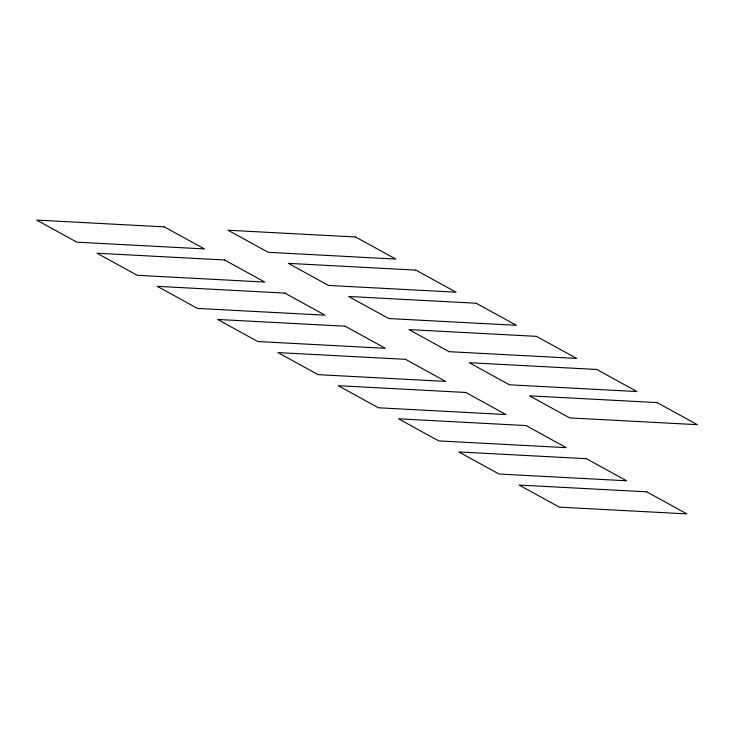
<?xml version="1.0" encoding="UTF-8"?>
<svg xmlns="http://www.w3.org/2000/svg" width="734" height="734" viewBox="0 0 734 734"><rect width="100%" height="100%" fill="white"/><g stroke="black" fill="none" stroke-linecap="round" stroke-linejoin="round"><path stroke-width="1.1" d="M164.251 226.861L36.7 220.099L76.905 242.183L204.456 248.936L164.251 226.861M355.577 236.99L228.026 230.237L268.231 252.312L395.782 259.074L355.577 236.99M224.558 259.983L97.007 253.221L137.203 275.305L264.754 282.058L224.558 259.983M415.884 270.112L288.334 263.359L328.529 285.434L456.08 292.196L415.884 270.112M284.856 293.095L157.305 286.343L197.51 308.427L325.061 315.18L284.856 293.095M476.183 303.234L348.632 296.481L388.837 318.556L516.387 325.309L476.183 303.234M345.163 326.217L217.613 319.464L257.817 341.539L385.368 348.301L345.163 326.217M536.49 336.356L408.939 329.594L449.144 351.678L576.695 358.431L536.49 336.356M405.471 359.339L277.92 352.586L318.116 374.661L445.666 381.414L405.471 359.339M596.797 369.468L469.246 362.715L509.442 384.799L636.993 391.552L596.797 369.468M465.769 392.461L338.218 385.699L378.423 407.783L505.974 414.536L465.769 392.461M657.095 402.59L529.544 395.837L569.749 417.912L697.3 424.674L657.095 402.59M526.076 425.573L398.525 418.82L438.73 440.905L566.281 447.657L526.076 425.573M586.374 458.695L458.823 451.942L499.028 474.017L626.579 480.779L586.374 458.695M646.682 491.817L519.131 485.064L559.336 507.139L686.886 513.901L646.682 491.817"/></g></svg>
